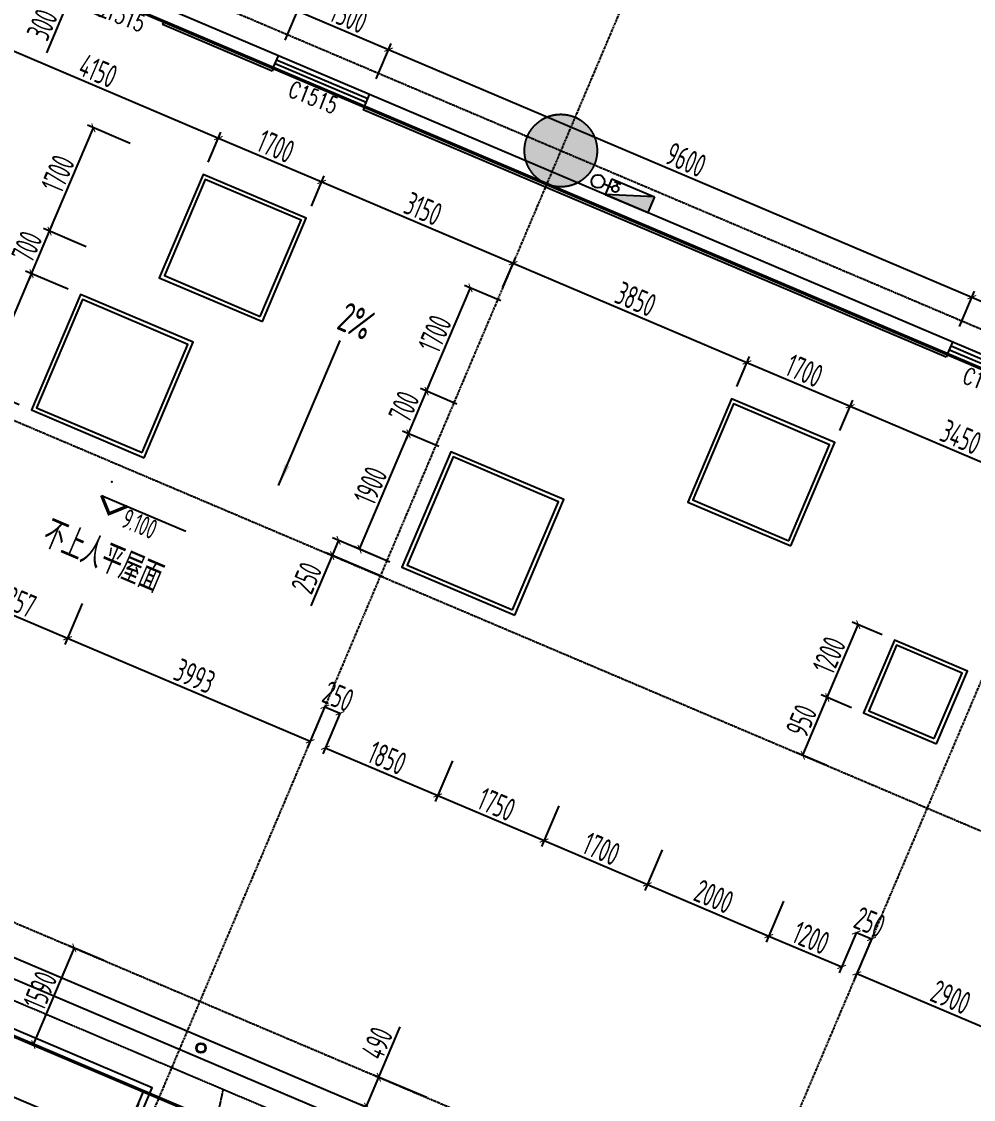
# Model space of a CAD drawing. Extents: x 11778731 to 12007717, y -6694179 to -6363962.
# Drawn here: x 11943344 to 11957767, y -6451864 to -6435534 of the extents above; entities that cross this region are included whole.
import ezdxf
from ezdxf.enums import TextEntityAlignment as Align
from ezdxf.xclip import XClip

# ---------------------------------------------------------------- set-up
doc = ezdxf.new("R2010")
doc.units = 0
doc.header["$LTSCALE"] = 10
doc.header["$MEASUREMENT"] = 0
doc.header["$XCLIPFRAME"] = 0
doc.linetypes.add('A3-RG-axis-100$0$CENTER', pattern=[2, 1.25, -0.25, 0.25, -0.25])
doc.linetypes.add('A3-RI-3F$0$DASH', pattern=[0.35, 0.25, -0.1])
for name, color, linetype in [('A3-RB-3F-100$0$A-DIMS-100', 1, 'Continuous'), ('A3-RG-axis-100$0$A-GRID', 1, 'A3-RG-axis-100$0$CENTER'), ('A3-RI-3F$0$A-FLOR', 2, 'Continuous'), ('A3-RI-3F$0$A-GLAZ', 140, 'Continuous'), ('A3-RI-3F$0$A-HATH', 9, 'Continuous'), ('A3-RI-3F$0$A-ROOF-EDGE', 2, 'Continuous'), ('A3-RI-3F$0$A-WALL', 7, 'Continuous'), ('A3-RI-3F$0$A-WALL-FINI', 95, 'Continuous'), ('A3-RM-3F$0$0P-1', 191, 'Continuous'), ('A3-RM-3F$0$0P-FE-FH-P', 41, 'A3-RM-3F$0$YJdef_FE-FH_LINE_F'), ('A3-RM-3F$0$0P-FE-FH-V', 141, 'Continuous'), ('A3-RM-3F$0$0P-FE-HY', 141, 'Continuous'), ('A3-RS-1F$0$A-HATH-GRAY', 8, 'Continuous'), ('A3-RS-1F$0$A-WALL', 7, 'Continuous'), ('A3-SYMB-3F-100$0$A-SYMB', 4, 'Continuous'), ('A3-SYMB-3F-100$0$A-SYMB-AREA', 4, 'Continuous'), ('A3-SYMB-3F-100$0$A-SYMB-DOOR', 3, 'Continuous'), ('A3-SYMB-3F-100$0$A-SYMB-DOOR1', 3, 'Continuous'), ('A3-SYMB-3F-100$0$A-SYMB-DOOR2', 3, 'Continuous'), ('A3-SYMB-3F-100$0$A-SYMB-DOOR3', 3, 'Continuous'), ('A3-SYMB-3F-100$0$A-SYMB-NAME', 4, 'Continuous'), ('A3-SYMB-3F-100$0$A-SYMB-NAME-E', 4, 'Continuous'), ('A3-SYMB-3F-100$0$A-SYMB-STRS', 1, 'Continuous')]:
    doc.layers.add(name, color=color, linetype=linetype)
doc.styles.add('A3-RB-3F-100$0$XD2008', font='xd-hzs.shx', dxfattribs={"width": 0.7, "bigfont": 'xd-hztxt.shx'})
doc.styles.add('A3-RM-3F$0$hz1', font='hzs.shx', dxfattribs={"width": 0.75, "bigfont": 'hztxt.shx'})
doc.styles.add('A3-SYMB-3F-100$0$ECADI', font='hzs.shx', dxfattribs={"width": 0.7, "bigfont": 'hztxt.shx'})
doc.styles.add('A3-SYMB-3F-100$0$ECADI-TXT', font='simplex.shx', dxfattribs={"bigfont": 'hztxt.shx'})
doc.styles.add('A3-SYMB-3F-100$0$XD2008', font='hzs.shx', dxfattribs={"width": 0.7, "bigfont": 'hztxt.shx'})
doc.linetypes.add('A3-RM-3F$0$YJdef_FE-FH_LINE_F', pattern='A,4,-0.2,["F",A3-RM-3F$0$hz1,S=0.2,R=0,X=-0.1,Y=-0.1],-0.1', length=4.3)
doc.dimstyles.new('A3-RB-3F-100$0$XD100$0', dxfattribs={"dimscale": 100, "dimtxt": 3.5, "dimasz": 1, "dimexe": 1, "dimexo": 2, "dimgap": 0.5, "dimtad": 1, "dimdec": 0, "dimdsep": 46, "dimtxsty": 'A3-RB-3F-100$0$XD2008', "dimblk1": 'A3-RB-3F-100$0$_ARCHTICK', "dimblk2": 'A3-RB-3F-100$0$_ARCHTICK', "dimsah": 1, "dimcen": 2.5, "dimclrt": 4, "dimaunit": 1, "dimadec": 0, "dimazin": 0, "dimtfac": 1, "dimtdec": 0, "dimtix": 1, "dimtmove": 0, "dimatfit": 3, "dimfxl": 0, "dimtolj": 1, "dimtzin": 0, "dimarcsym": 0})

# ---------------------------------------------------------------- blocks, each defined once
blk = doc.blocks.new('A3-RI-3F')
at = {"layer": 'A3-RI-3F$0$A-FLOR', "linetype": 'A3-RI-3F$0$DASH', "const_width": 50}
blk.add_lwpolyline([(11922838, -6425914), (11977075, -6448936), (11985124, -6429973), (11974262, -6425363), (11988322, -6392239), (11978237, -6391711), (11978174, -6391908), (11943983, -6380798), (11944558, -6379029), (11938186, -6376959), (11937611, -6378728), (11907835, -6369053)], dxfattribs=at)
blk.add_lwpolyline([(11977075, -6448936), (11977075, -6448936), (11971198, -6462780), (11953156, -6455122), (11952019, -6457800), (11961869, -6461981), (11950655, -6488400), (11923776, -6476990), (11934990, -6450572), (11944839, -6454753), (11945976, -6452074), (11937359, -6448416, 0.002105), (11935284, -6447090), (11932817, -6450984, 0.033355), (11899110, -6432654), (11899711, -6421202)], format="xyb", dxfattribs=at)
at = {"layer": 'A3-RI-3F$0$A-GLAZ'}
for p, q in [((11948617, -6436639), (11947236, -6436053)), ((11948539, -6436823), (11947158, -6436237)), ((11948566, -6436759), (11947186, -6436173)), ((11948590, -6436703), (11947209, -6436117)), ((11958807, -6441041), (11957427, -6440454)), ((11958835, -6440976), (11957454, -6440390)), ((11958757, -6441160), (11957376, -6440574)), ((11958784, -6441096), (11957403, -6440510))]:
    blk.add_line(p, q, dxfattribs=at)
for points in [[(11946994, -6440078), (11947658, -6438513), (11946094, -6437849), (11945429, -6439414)], [(11946962, -6440000), (11947580, -6438545), (11946125, -6437928), (11945508, -6439382)], [(11945202, -6442142), (11945944, -6440393), (11944235, -6439668), (11943493, -6441417)], [(11945170, -6442063), (11945866, -6440425), (11944267, -6439746), (11943572, -6441385)], [(11955002, -6443478), (11955667, -6441913), (11954102, -6441248), (11953438, -6442813)], [(11954971, -6443399), (11955588, -6441944), (11954134, -6441327), (11953516, -6442781)], [(11950817, -6444525), (11951559, -6442777), (11949850, -6442051), (11949108, -6443800)], [(11950785, -6444447), (11951481, -6442808), (11949882, -6442130), (11949187, -6443768)], [(11957206, -6446477), (11957675, -6445373), (11956570, -6444904), (11956101, -6446008)], [(11957174, -6446398), (11957596, -6445404), (11956602, -6444982), (11956180, -6445976)]]:
    blk.add_lwpolyline(points, close=True, dxfattribs=at)
at = {"layer": 'A3-RI-3F$0$A-HATH', "linetype": 'A3-RI-3F$0$DASH'}
blk.add_lwpolyline([(11904898, -6423676), (11904600, -6429360, -0.033317), (11938660, -6448425), (11946402, -6451711), (11970556, -6461964), (11976217, -6448626)], format="xyb", dxfattribs=at)
blk.add_lwpolyline([(11945457, -6456112), (11946402, -6451711)], dxfattribs=at)
at = {"layer": 'A3-RI-3F$0$A-ROOF-EDGE'}
for points in [[(11977075, -6448936), (11977075, -6448936), (11971198, -6462780), (11953939, -6455454), (11952802, -6458132), (11961869, -6461981), (11950655, -6488400), (11923776, -6476990), (11934990, -6450572), (11944057, -6454420), (11945194, -6451742), (11937359, -6448416, 0.002105), (11935284, -6447090), (11932817, -6450984, 0.033355), (11899110, -6432654), (11899697, -6421468)], [(11971145, -6462649), (11953886, -6455323), (11952670, -6458185), (11961737, -6462034), (11950602, -6488268), (11923907, -6476937), (11935043, -6450703), (11944110, -6454552), (11945325, -6451689), (11937406, -6448327, 0.002183), (11935253, -6446952), (11932786, -6450846, 0.033209), (11899214, -6432592), (11899796, -6421473)]]:
    blk.add_lwpolyline(points, format="xyb", dxfattribs=at)
at = {"layer": 'A3-RI-3F$0$A-WALL'}
for p, q in [((11947236, -6436053), (11945579, -6435350)), ((11947158, -6436237), (11945501, -6435534)), ((11947158, -6436237), (11947236, -6436053)), ((11948539, -6436823), (11948617, -6436639)), ((11957454, -6440390), (11948617, -6436639)), ((11957376, -6440574), (11948539, -6436823)), ((11957376, -6440574), (11957454, -6440390))]:
    blk.add_line(p, q, dxfattribs=at)
at = {"layer": 'A3-RI-3F$0$A-WALL-FINI'}
for p, q in [((11945501, -6435534), (11945482, -6435580)), ((11947139, -6436283), (11945482, -6435580)), ((11947158, -6436237), (11947139, -6436283)), ((11948539, -6436823), (11948519, -6436869)), ((11957356, -6440620), (11948519, -6436869)), ((11957376, -6440574), (11957356, -6440620))]:
    blk.add_line(p, q, dxfattribs=at)
blk = doc.blocks.new('A3-RG-axis-100')
at = {"layer": 'A3-RG-axis-100$0$A-GRID'}
for p, q in [((11906272, -6418284.3), (11985933, -6452098.3)), ((11957767.1, -6422760.8), (11931258.7, -6485210.6)), ((11905882.4, -6425723.4), (11983197.9, -6458541.9)), ((11966051.6, -6426277.4), (11939543.3, -6488727.1)), ((11937760.6, -6446859.4), (11980462.8, -6464985.4))]:
    blk.add_line(p, q, dxfattribs=at)
blk = doc.blocks.new('A3-SYMB-3F-100$0$ECADI-TAG-HGHT（国标）')
at = {"color": 1}
blk.add_line((-2.12, 2.12), (11.77, 2.12), dxfattribs=at)
at = {"color": 1, "const_width": 0.5}
blk.add_lwpolyline([(-2.12, 2.12), (0, 0), (2.12, 2.12)], dxfattribs=at)
at = {"color": 1}
blk.add_point((-1.48, 4.6), dxfattribs=at)
at = {"style": 'A3-SYMB-3F-100$0$XD2008', "width": 0.7}
blk.add_attdef('FL', text='', height=3, dxfattribs=at).set_placement((-2.69, 2.97), align=Align.RIGHT)
for tag, p in [('F.F.L.', (2.28, 2.97)), ('T.O.S.', (2.28, -1.1))]:
    blk.add_attdef(tag, p, '', height=3, dxfattribs=at)
blk = doc.blocks.new('A3-SYMB-3F-100$0$ECADI-TAG-DOOR')
at = {"layer": 'A3-SYMB-3F-100$0$A-SYMB-DOOR', "style": 'A3-SYMB-3F-100$0$ECADI-TXT', "width": 0.7}
for tag, p in [('门窗主编号1', (-6.41, 7.26)), ('门窗主编号2', (2.08, 7.26))]:
    blk.add_attdef(tag, p, '', height=2.5, dxfattribs=at)
at = {"layer": 'A3-SYMB-3F-100$0$A-SYMB-DOOR', "style": 'A3-SYMB-3F-100$0$ECADI-TXT', "width": 0.7, "flags": 1}
for tag, p in [('洞口尺寸(宽X高)', (-6.42, 1.62)), ('备注', (-6.39, -1.21))]:
    blk.add_attdef(tag, p, '', height=2.5, dxfattribs=at)
at = {"layer": 'A3-SYMB-3F-100$0$A-SYMB-DOOR1', "style": 'A3-SYMB-3F-100$0$ECADI-TXT', "width": 0.7}
blk.add_attdef('门窗辅编号1', (-6.41, 4.41), '', height=2.5, dxfattribs=at)
at = {"layer": 'A3-SYMB-3F-100$0$A-SYMB-DOOR2', "style": 'A3-SYMB-3F-100$0$ECADI-TXT', "width": 0.7}
blk.add_attdef('门窗辅编号2', (-2.86, 4.41), '', height=2.5, dxfattribs=at)
at = {"layer": 'A3-SYMB-3F-100$0$A-SYMB-DOOR3', "style": 'A3-SYMB-3F-100$0$ECADI-TXT', "width": 0.7}
blk.add_attdef('门窗辅编号3', (2.32, 4.41), '', height=2.5, dxfattribs=at)
blk = doc.blocks.new('A3-SYMB-3F-100$0$ECADI-TAG-ROOM')
at = {"layer": 'A3-SYMB-3F-100$0$A-SYMB-AREA', "style": 'A3-SYMB-3F-100$0$ECADI', "width": 0.7}
blk.add_attdef('340M2', text='', height=2.5, dxfattribs=at).set_placement((7.17, -1.75), align=Align.MIDDLE_LEFT)
at = {"layer": 'A3-SYMB-3F-100$0$A-SYMB-NAME', "style": 'A3-SYMB-3F-100$0$ECADI', "width": 0.7}
blk.add_attdef('CHINESENAME', (-5.13, 0.09), '', height=4.5, dxfattribs=at)
at = {"layer": 'A3-SYMB-3F-100$0$A-SYMB-NAME-E', "style": 'A3-SYMB-3F-100$0$ECADI', "width": 0.7}
for tag, p in [('ENGLISHHIGH', (-5.13, 8.04)), ('ENGLISHLOW', (-5.13, 4.84))]:
    blk.add_attdef(tag, p, '', height=2.5, dxfattribs=at)
blk = doc.blocks.new('A3-SYMB-3F-100')
at = {"layer": 'A3-SYMB-3F-100$0$A-SYMB'}
blk.add_lwpolyline([(11942398, -6449519, 0, 0, 0), (11944022, -6450209, 80, 0, 0), (11944299, -6450326, 0, 0, 0)], format="xyseb", dxfattribs=at)
at = {"layer": 'A3-SYMB-3F-100$0$A-SYMB-STRS'}
blk.add_line((11947237, -6442564), (11948171, -6440364), dxfattribs=at)
at = {"layer": 'A3-SYMB-3F-100$0$A-SYMB-STRS', "extrusion": (1.26502e-09, -6.64634e-09, -1)}
blk.add_solid([(-11947408, -6442271, 0), (-11947331, -6442238, 0), (-11947237, -6442564, 0)], dxfattribs=at)
at = {"layer": 'A3-SYMB-3F-100$0$A-SYMB'}
ref = blk.add_blockref('A3-SYMB-3F-100$0$ECADI-TAG-ROOM', (11949065, -6440601), dxfattribs=dict(at, xscale=-99.99999999989045, yscale=100.0000000001164, rotation=337.0000000000113))
ref.add_attrib('CHINESENAME', '2%', (11948101, -6440183), dxfattribs={"height": 450, "rotation": 337, "style": 'A3-SYMB-3F-100$0$ECADI', "width": 0.7})
ref = blk.add_blockref('A3-SYMB-3F-100$0$ECADI-TAG-HGHT（国标）', (11944669, -6442990), dxfattribs=dict(at, xscale=100, yscale=99.99999999999999, rotation=337))
ref.add_attrib('T.O.S.', '9.100', (11944836, -6443181), dxfattribs={"layer": '0', "height": 300, "rotation": 337, "style": 'A3-SYMB-3F-100$0$XD2008', "width": 0.7})
ref = blk.add_blockref('A3-SYMB-3F-100$0$ECADI-TAG-ROOM', (11944426, -6443820), dxfattribs=dict(at, xscale=-99.99999999989045, yscale=100.0000000001164, rotation=337.0000000000113))
ref.add_attrib('CHINESENAME', ' 不上人平屋面', (11943463, -6443401), dxfattribs={"height": 450, "rotation": 337, "style": 'A3-SYMB-3F-100$0$ECADI', "width": 0.7})
at = {"layer": 'A3-SYMB-3F-100$0$A-SYMB-DOOR1'}
ref = blk.add_blockref('A3-SYMB-3F-100$0$ECADI-TAG-DOOR', (11945098, -6436460), dxfattribs=dict(at, xscale=99.99999999997297, yscale=100.0000000000001, zscale=100, rotation=338.4574612642012))
ref.add_attrib('门窗主编号1', 'C1515', dxfattribs={"height": 250, "rotation": 338.4575, "style": 'A3-SYMB-3F-100$0$ECADI-TXT', "width": 0.7}).set_placement((11945152, -6435698), align=Align.RIGHT)
ref = blk.add_blockref('A3-SYMB-3F-100$0$ECADI-TAG-DOOR', (11948018, -6437699), dxfattribs=dict(at, xscale=99.99999999997297, yscale=100.0000000000001, zscale=100, rotation=338.4574612642012))
ref.add_attrib('门窗主编号1', 'C1515', dxfattribs={"height": 250, "rotation": 338.4575, "style": 'A3-SYMB-3F-100$0$ECADI-TXT', "width": 0.7}).set_placement((11948072, -6436937), align=Align.RIGHT)
ref = blk.add_blockref('A3-SYMB-3F-100$0$ECADI-TAG-DOOR', (11958236, -6442037), dxfattribs=dict(at, xscale=99.99999999997297, yscale=100.0000000000001, zscale=100, rotation=338.4574612642012))
ref.add_attrib('门窗主编号1', 'C1515', dxfattribs={"height": 250, "rotation": 338.4575, "style": 'A3-SYMB-3F-100$0$ECADI-TXT', "width": 0.7}).set_placement((11958289, -6441275), align=Align.RIGHT)
blk = doc.blocks.new('A3-RB-3F-100$0$_ARCHTICK')
at = {"color": 0, "linetype": 'ByBlock', "const_width": 0.15}
blk.add_lwpolyline([(-0.5, -0.5), (0.5, 0.5)], dxfattribs=at)
blk = doc.blocks.new('*D1344')
at = {"layer": 'A3-RB-3F-100$0$A-DIMS-100', "color": 0, "lineweight": -2}
for p, q in [((11957554, -6440154), (11957782, -6439618)), ((11957743, -6439710), (11959123, -6440296)), ((11958935, -6440741), (11959162, -6440204))]:
    blk.add_line(p, q, dxfattribs=at)
at = {"layer": 'A3-RB-3F-100$0$A-DIMS-100', "color": 0, "lineweight": -2, "xscale": 100, "yscale": 100, "zscale": 100}
for p, rotation in [((11957743, -6439710), 156.999999999913), ((11959123, -6440296), 336.999999999913)]:
    blk.add_blockref('A3-RB-3F-100$0$_ARCHTICK', p, dxfattribs=dict(at, rotation=rotation))
at = {"layer": 'A3-RB-3F-100$0$A-DIMS-100', "color": 4, "insert": (11958521, -6439796), "char_height": 350, "attachment_point": 5, "rotation": 337, "style": 'A3-RB-3F-100$0$XD2008'}
blk.add_mtext('\\A1;1500', dxfattribs=at)
blk = doc.blocks.new('*D1345')
at = {"layer": 'A3-RB-3F-100$0$A-DIMS-100', "color": 0, "lineweight": -2}
for p, q in [((11948717, -6436403), (11948945, -6435867)), ((11948906, -6435959), (11957743, -6439710)), ((11957554, -6440154), (11957782, -6439618))]:
    blk.add_line(p, q, dxfattribs=at)
at = {"layer": 'A3-RB-3F-100$0$A-DIMS-100', "color": 0, "lineweight": -2, "xscale": 100, "yscale": 100, "zscale": 100}
for p, rotation in [((11948906, -6435959), 156.9999999999424), ((11957743, -6439710), 336.9999999999424)]:
    blk.add_blockref('A3-RB-3F-100$0$_ARCHTICK', p, dxfattribs=dict(at, rotation=rotation))
at = {"layer": 'A3-RB-3F-100$0$A-DIMS-100', "color": 4, "insert": (11953412, -6437627), "char_height": 350, "attachment_point": 5, "rotation": 337, "style": 'A3-RB-3F-100$0$XD2008'}
blk.add_mtext('\\A1;9600', dxfattribs=at)
blk = doc.blocks.new('*D1346')
at = {"layer": 'A3-RB-3F-100$0$A-DIMS-100', "color": 0, "lineweight": -2}
for p, q in [((11947336, -6435817), (11947564, -6435281)), ((11947525, -6435373), (11948906, -6435959)), ((11948717, -6436403), (11948945, -6435867))]:
    blk.add_line(p, q, dxfattribs=at)
at = {"layer": 'A3-RB-3F-100$0$A-DIMS-100', "color": 0, "lineweight": -2, "xscale": 100, "yscale": 100, "zscale": 100}
for p, rotation in [((11947525, -6435373), 156.999999999918), ((11948906, -6435959), 336.999999999918)]:
    blk.add_blockref('A3-RB-3F-100$0$_ARCHTICK', p, dxfattribs=dict(at, rotation=rotation))
at = {"layer": 'A3-RB-3F-100$0$A-DIMS-100', "color": 4, "insert": (11948303, -6435459), "char_height": 350, "attachment_point": 5, "rotation": 337, "style": 'A3-RB-3F-100$0$XD2008'}
blk.add_mtext('\\A1;1500', dxfattribs=at)
blk = doc.blocks.new('*D1347')
at = {"layer": 'A3-RB-3F-100$0$A-DIMS-100', "color": 0, "lineweight": -2}
for p, q in [((11945679, -6435114), (11945907, -6434578)), ((11945868, -6434670), (11947525, -6435373)), ((11947336, -6435817), (11947564, -6435281))]:
    blk.add_line(p, q, dxfattribs=at)
at = {"layer": 'A3-RB-3F-100$0$A-DIMS-100', "color": 0, "lineweight": -2, "xscale": 100, "yscale": 100, "zscale": 100}
for p, rotation in [((11945868, -6434670), 156.9999999999557), ((11947525, -6435373), 336.9999999999557)]:
    blk.add_blockref('A3-RB-3F-100$0$_ARCHTICK', p, dxfattribs=dict(at, rotation=rotation))
at = {"layer": 'A3-RB-3F-100$0$A-DIMS-100', "color": 4, "insert": (11946784, -6434814), "char_height": 350, "attachment_point": 5, "rotation": 337, "style": 'A3-RB-3F-100$0$XD2008'}
blk.add_mtext('\\A1;1800', dxfattribs=at)
blk = doc.blocks.new('*D535')
at = {"layer": 'A3-RB-3F-100$0$A-DIMS-100', "color": 0, "lineweight": -2}
for p, q in [((11942555, -6443626), (11942293, -6444244)), ((11942332, -6444152), (11944041, -6444877)), ((11944264, -6444351), (11944002, -6444969))]:
    blk.add_line(p, q, dxfattribs=at)
at = {"layer": 'A3-RB-3F-100$0$A-DIMS-100', "color": 0, "lineweight": -2, "xscale": 100, "yscale": 100, "zscale": 100}
for p, rotation in [((11942332, -6444152), 156.9999999998811), ((11944041, -6444877), 336.9999999998811)]:
    blk.add_blockref('A3-RB-3F-100$0$_ARCHTICK', p, dxfattribs=dict(at, rotation=rotation))
at = {"layer": 'A3-RB-3F-100$0$A-DIMS-100', "color": 4, "insert": (11943274, -6444307), "char_height": 350, "attachment_point": 5, "rotation": 337, "style": 'A3-RB-3F-100$0$XD2008'}
blk.add_mtext('\\A1;1857', dxfattribs=at)
blk = doc.blocks.new('*D536')
at = {"layer": 'A3-RB-3F-100$0$A-DIMS-100', "color": 0, "lineweight": -2}
for p, q in [((11944264, -6444351), (11944002, -6444969)), ((11944041, -6444877), (11947717, -6446438)), ((11947940, -6445912), (11947678, -6446530))]:
    blk.add_line(p, q, dxfattribs=at)
at = {"layer": 'A3-RB-3F-100$0$A-DIMS-100', "color": 0, "lineweight": -2, "xscale": 100, "yscale": 100, "zscale": 100}
for p, rotation in [((11944041, -6444877), 156.9999999999024), ((11947717, -6446438), 336.9999999999023)]:
    blk.add_blockref('A3-RB-3F-100$0$_ARCHTICK', p, dxfattribs=dict(at, rotation=rotation))
at = {"layer": 'A3-RB-3F-100$0$A-DIMS-100', "color": 4, "insert": (11945967, -6445450), "char_height": 350, "attachment_point": 5, "rotation": 337, "style": 'A3-RB-3F-100$0$XD2008'}
blk.add_mtext('\\A1;3993', dxfattribs=at)
blk = doc.blocks.new('*D537')
at = {"layer": 'A3-RB-3F-100$0$A-DIMS-100', "color": 0, "lineweight": -2}
for p, q in [((11947940, -6445912), (11947900, -6446007)), ((11947939, -6445915), (11948169, -6446013)), ((11948170, -6446009), (11948130, -6446105))]:
    blk.add_line(p, q, dxfattribs=at)
at = {"layer": 'A3-RB-3F-100$0$A-DIMS-100', "color": 0, "lineweight": -2, "xscale": 100, "yscale": 100, "zscale": 100}
for p, rotation in [((11947939, -6445915), 156.9999999998544), ((11948169, -6446013), 336.9999999998544)]:
    blk.add_blockref('A3-RB-3F-100$0$_ARCHTICK', p, dxfattribs=dict(at, rotation=rotation))
at = {"layer": 'A3-RB-3F-100$0$A-DIMS-100', "color": 4, "insert": (11948142, -6445757), "char_height": 350, "attachment_point": 5, "rotation": 337, "style": 'A3-RB-3F-100$0$XD2008'}
blk.add_mtext('\\A1;250', dxfattribs=at)
blk = doc.blocks.new('*D538')
at = {"layer": 'A3-RB-3F-100$0$A-DIMS-100', "color": 0, "lineweight": -2}
for p, q in [((11948170, -6446009), (11947908, -6446627)), ((11947947, -6446535), (11949650, -6447258)), ((11949873, -6446732), (11949611, -6447350))]:
    blk.add_line(p, q, dxfattribs=at)
at = {"layer": 'A3-RB-3F-100$0$A-DIMS-100', "color": 0, "lineweight": -2, "xscale": 100, "yscale": 100, "zscale": 100}
for p, rotation in [((11947947, -6446535), 156.9999999999063), ((11949650, -6447258), 336.9999999999063)]:
    blk.add_blockref('A3-RB-3F-100$0$_ARCHTICK', p, dxfattribs=dict(at, rotation=rotation))
at = {"layer": 'A3-RB-3F-100$0$A-DIMS-100', "color": 4, "insert": (11948886, -6446690), "char_height": 350, "attachment_point": 5, "rotation": 337, "style": 'A3-RB-3F-100$0$XD2008'}
blk.add_mtext('\\A1;1850', dxfattribs=at)
blk = doc.blocks.new('*D539')
at = {"layer": 'A3-RB-3F-100$0$A-DIMS-100', "color": 0, "lineweight": -2}
for p, q in [((11949873, -6446732), (11949611, -6447350)), ((11949650, -6447258), (11951261, -6447942)), ((11951484, -6447416), (11951222, -6448034))]:
    blk.add_line(p, q, dxfattribs=at)
at = {"layer": 'A3-RB-3F-100$0$A-DIMS-100', "color": 0, "lineweight": -2, "xscale": 100, "yscale": 100, "zscale": 100}
for p, rotation in [((11949650, -6447258), 156.9999999998862), ((11951261, -6447942), 336.9999999998862)]:
    blk.add_blockref('A3-RB-3F-100$0$_ARCHTICK', p, dxfattribs=dict(at, rotation=rotation))
at = {"layer": 'A3-RB-3F-100$0$A-DIMS-100', "color": 4, "insert": (11950543, -6447393), "char_height": 350, "attachment_point": 5, "rotation": 337, "style": 'A3-RB-3F-100$0$XD2008'}
blk.add_mtext('\\A1;1750', dxfattribs=at)
blk = doc.blocks.new('*D540')
at = {"layer": 'A3-RB-3F-100$0$A-DIMS-100', "color": 0, "lineweight": -2}
for p, q in [((11951484, -6447416), (11951222, -6448034)), ((11951261, -6447942), (11952826, -6448606)), ((11953049, -6448080), (11952786, -6448698))]:
    blk.add_line(p, q, dxfattribs=at)
at = {"layer": 'A3-RB-3F-100$0$A-DIMS-100', "color": 0, "lineweight": -2, "xscale": 100, "yscale": 100, "zscale": 100}
for p, rotation in [((11951261, -6447942), 156.9999999998857), ((11952826, -6448606), 336.9999999998857)]:
    blk.add_blockref('A3-RB-3F-100$0$_ARCHTICK', p, dxfattribs=dict(at, rotation=rotation))
at = {"layer": 'A3-RB-3F-100$0$A-DIMS-100', "color": 4, "insert": (11952131, -6448067), "char_height": 350, "attachment_point": 5, "rotation": 337, "style": 'A3-RB-3F-100$0$XD2008'}
blk.add_mtext('\\A1;1700', dxfattribs=at)
blk = doc.blocks.new('*D541')
at = {"layer": 'A3-RB-3F-100$0$A-DIMS-100', "color": 0, "lineweight": -2}
for p, q in [((11953049, -6448080), (11952786, -6448698)), ((11952826, -6448606), (11954667, -6449388)), ((11954890, -6448862), (11954628, -6449480))]:
    blk.add_line(p, q, dxfattribs=at)
at = {"layer": 'A3-RB-3F-100$0$A-DIMS-100', "color": 0, "lineweight": -2, "xscale": 100, "yscale": 100, "zscale": 100}
for p, rotation in [((11952826, -6448606), 156.9999999999054), ((11954667, -6449388), 336.9999999999055)]:
    blk.add_blockref('A3-RB-3F-100$0$_ARCHTICK', p, dxfattribs=dict(at, rotation=rotation))
at = {"layer": 'A3-RB-3F-100$0$A-DIMS-100', "color": 4, "insert": (11953834, -6448790), "char_height": 350, "attachment_point": 5, "rotation": 337, "style": 'A3-RB-3F-100$0$XD2008'}
blk.add_mtext('\\A1;2000', dxfattribs=at)
blk = doc.blocks.new('*D542')
at = {"layer": 'A3-RB-3F-100$0$A-DIMS-100', "color": 0, "lineweight": -2}
for p, q in [((11954890, -6448862), (11954628, -6449480)), ((11954667, -6449388), (11955771, -6449856)), ((11955995, -6449330), (11955732, -6449948))]:
    blk.add_line(p, q, dxfattribs=at)
at = {"layer": 'A3-RB-3F-100$0$A-DIMS-100', "color": 0, "lineweight": -2, "xscale": 100, "yscale": 100, "zscale": 100}
for p, rotation in [((11954667, -6449388), 156.9999999998864), ((11955771, -6449856), 336.9999999998864)]:
    blk.add_blockref('A3-RB-3F-100$0$_ARCHTICK', p, dxfattribs=dict(at, rotation=rotation))
at = {"layer": 'A3-RB-3F-100$0$A-DIMS-100', "color": 4, "insert": (11955307, -6449415), "char_height": 350, "attachment_point": 5, "rotation": 337, "style": 'A3-RB-3F-100$0$XD2008'}
blk.add_mtext('\\A1;1200', dxfattribs=at)
blk = doc.blocks.new('*D543')
at = {"layer": 'A3-RB-3F-100$0$A-DIMS-100', "color": 0, "lineweight": -2}
for p, q in [((11955995, -6449330), (11955954, -6449426)), ((11955993, -6449334), (11956223, -6449432)), ((11956225, -6449428), (11956184, -6449524))]:
    blk.add_line(p, q, dxfattribs=at)
at = {"layer": 'A3-RB-3F-100$0$A-DIMS-100', "color": 0, "lineweight": -2, "xscale": 100, "yscale": 100, "zscale": 100}
for p, rotation in [((11955993, -6449334), 156.9999999998558), ((11956223, -6449432), 336.9999999998558)]:
    blk.add_blockref('A3-RB-3F-100$0$_ARCHTICK', p, dxfattribs=dict(at, rotation=rotation))
at = {"layer": 'A3-RB-3F-100$0$A-DIMS-100', "color": 4, "insert": (11956196, -6449176), "char_height": 350, "attachment_point": 5, "rotation": 337, "style": 'A3-RB-3F-100$0$XD2008'}
blk.add_mtext('\\A1;250', dxfattribs=at)
blk = doc.blocks.new('*D544')
at = {"layer": 'A3-RB-3F-100$0$A-DIMS-100', "color": 0, "lineweight": -2}
for p, q in [((11956225, -6449428), (11955962, -6450046)), ((11956001, -6449954), (11958671, -6451087)), ((11958894, -6450561), (11958632, -6451179))]:
    blk.add_line(p, q, dxfattribs=at)
at = {"layer": 'A3-RB-3F-100$0$A-DIMS-100', "color": 0, "lineweight": -2, "xscale": 100, "yscale": 100, "zscale": 100}
for p, rotation in [((11956001, -6449954), 156.9999999999052), ((11958671, -6451087), 336.9999999999052)]:
    blk.add_blockref('A3-RB-3F-100$0$_ARCHTICK', p, dxfattribs=dict(at, rotation=rotation))
at = {"layer": 'A3-RB-3F-100$0$A-DIMS-100', "color": 4, "insert": (11957424, -6450314), "char_height": 350, "attachment_point": 5, "rotation": 337, "style": 'A3-RB-3F-100$0$XD2008'}
blk.add_mtext('\\A1;2900', dxfattribs=at)
blk = doc.blocks.new('*D562')
at = {"layer": 'A3-RB-3F-100$0$A-DIMS-100', "color": 0, "lineweight": -2}
for p, q in [((11942352, -6436043), (11942546, -6435585)), ((11942507, -6435677), (11946327, -6437299)), ((11946172, -6437665), (11946366, -6437207))]:
    blk.add_line(p, q, dxfattribs=at)
at = {"layer": 'A3-RB-3F-100$0$A-DIMS-100', "color": 0, "lineweight": -2, "xscale": 100, "yscale": 100, "zscale": 100}
for p, rotation in [((11942507, -6435677), 156.9999999999696), ((11946327, -6437299), 336.9999999999696)]:
    blk.add_blockref('A3-RB-3F-100$0$_ARCHTICK', p, dxfattribs=dict(at, rotation=rotation))
at = {"layer": 'A3-RB-3F-100$0$A-DIMS-100', "color": 4, "insert": (11944505, -6436281), "char_height": 350, "attachment_point": 5, "rotation": 337, "style": 'A3-RB-3F-100$0$XD2008'}
blk.add_mtext('\\A1;4150', dxfattribs=at)
blk = doc.blocks.new('*D563')
at = {"layer": 'A3-RB-3F-100$0$A-DIMS-100', "color": 0, "lineweight": -2}
for p, q in [((11946172, -6437665), (11946366, -6437207)), ((11946327, -6437299), (11947892, -6437963)), ((11947737, -6438329), (11947931, -6437871))]:
    blk.add_line(p, q, dxfattribs=at)
at = {"layer": 'A3-RB-3F-100$0$A-DIMS-100', "color": 0, "lineweight": -2, "xscale": 100, "yscale": 100, "zscale": 100}
for p, rotation in [((11946327, -6437299), 156.9999999999418), ((11947892, -6437963), 336.9999999999418)]:
    blk.add_blockref('A3-RB-3F-100$0$_ARCHTICK', p, dxfattribs=dict(at, rotation=rotation))
at = {"layer": 'A3-RB-3F-100$0$A-DIMS-100', "color": 4, "insert": (11947198, -6437424), "char_height": 350, "attachment_point": 5, "rotation": 337, "style": 'A3-RB-3F-100$0$XD2008'}
blk.add_mtext('\\A1;1700', dxfattribs=at)
blk = doc.blocks.new('*D564')
at = {"layer": 'A3-RB-3F-100$0$A-DIMS-100', "color": 0, "lineweight": -2}
for p, q in [((11947737, -6438329), (11947931, -6437871)), ((11947892, -6437963), (11950792, -6439194)), ((11950636, -6439560), (11950831, -6439102))]:
    blk.add_line(p, q, dxfattribs=at)
at = {"layer": 'A3-RB-3F-100$0$A-DIMS-100', "color": 0, "lineweight": -2, "xscale": 100, "yscale": 100, "zscale": 100}
for p, rotation in [((11947892, -6437963), 156.9999999999585), ((11950792, -6439194), 336.9999999999585)]:
    blk.add_blockref('A3-RB-3F-100$0$_ARCHTICK', p, dxfattribs=dict(at, rotation=rotation))
at = {"layer": 'A3-RB-3F-100$0$A-DIMS-100', "color": 4, "insert": (11949430, -6438371), "char_height": 350, "attachment_point": 5, "rotation": 337, "style": 'A3-RB-3F-100$0$XD2008'}
blk.add_mtext('\\A1;3150', dxfattribs=at)
blk = doc.blocks.new('*D565')
at = {"layer": 'A3-RB-3F-100$0$A-DIMS-100', "color": 0, "lineweight": -2}
for p, q in [((11950636, -6439560), (11950831, -6439102)), ((11950792, -6439194), (11954335, -6440698)), ((11954180, -6441064), (11954375, -6440606))]:
    blk.add_line(p, q, dxfattribs=at)
at = {"layer": 'A3-RB-3F-100$0$A-DIMS-100', "color": 0, "lineweight": -2, "xscale": 100, "yscale": 100, "zscale": 100}
for p, rotation in [((11950792, -6439194), 156.9999999999672), ((11954335, -6440698), 336.9999999999673)]:
    blk.add_blockref('A3-RB-3F-100$0$_ARCHTICK', p, dxfattribs=dict(at, rotation=rotation))
at = {"layer": 'A3-RB-3F-100$0$A-DIMS-100', "color": 4, "insert": (11952651, -6439739), "char_height": 350, "attachment_point": 5, "rotation": 337, "style": 'A3-RB-3F-100$0$XD2008'}
blk.add_mtext('\\A1;3850', dxfattribs=at)
blk = doc.blocks.new('*D566')
at = {"layer": 'A3-RB-3F-100$0$A-DIMS-100', "color": 0, "lineweight": -2}
for p, q in [((11954180, -6441064), (11954375, -6440606)), ((11954335, -6440698), (11955900, -6441362)), ((11955745, -6441729), (11955939, -6441270))]:
    blk.add_line(p, q, dxfattribs=at)
at = {"layer": 'A3-RB-3F-100$0$A-DIMS-100', "color": 0, "lineweight": -2, "xscale": 100, "yscale": 100, "zscale": 100}
for p, rotation in [((11954335, -6440698), 156.9999999999664), ((11955900, -6441362), 336.9999999999664)]:
    blk.add_blockref('A3-RB-3F-100$0$_ARCHTICK', p, dxfattribs=dict(at, rotation=rotation))
at = {"layer": 'A3-RB-3F-100$0$A-DIMS-100', "color": 4, "insert": (11955206, -6440823), "char_height": 350, "attachment_point": 5, "rotation": 337, "style": 'A3-RB-3F-100$0$XD2008'}
blk.add_mtext('\\A1;1700', dxfattribs=at)
blk = doc.blocks.new('*D567')
at = {"layer": 'A3-RB-3F-100$0$A-DIMS-100', "color": 0, "lineweight": -2}
for p, q in [((11955745, -6441729), (11955939, -6441270)), ((11955900, -6441362), (11959076, -6442710)), ((11958921, -6443077), (11959115, -6442618))]:
    blk.add_line(p, q, dxfattribs=at)
at = {"layer": 'A3-RB-3F-100$0$A-DIMS-100', "color": 0, "lineweight": -2, "xscale": 100, "yscale": 100, "zscale": 100}
for p, rotation in [((11955900, -6441362), 156.9999999999565), ((11959076, -6442710), 336.9999999999565)]:
    blk.add_blockref('A3-RB-3F-100$0$_ARCHTICK', p, dxfattribs=dict(at, rotation=rotation))
at = {"layer": 'A3-RB-3F-100$0$A-DIMS-100', "color": 4, "insert": (11957576, -6441829), "char_height": 350, "attachment_point": 5, "rotation": 337, "style": 'A3-RB-3F-100$0$XD2008'}
blk.add_mtext('\\A1;3450', dxfattribs=at)
blk = doc.blocks.new('*D577')
at = {"layer": 'A3-RB-3F-100$0$A-DIMS-100', "color": 0, "lineweight": -2}
for p, q in [((11944051, -6439590), (11943403, -6439315)), ((11942753, -6441103), (11943496, -6439354)), ((11943309, -6441338), (11942661, -6441063))]:
    blk.add_line(p, q, dxfattribs=at)
at = {"layer": 'A3-RB-3F-100$0$A-DIMS-100', "color": 0, "lineweight": -2, "xscale": 100, "yscale": 100, "zscale": 100}
for p, rotation in [((11943496, -6439354), 66.99999999998744), ((11942753, -6441103), 246.9999999999874)]:
    blk.add_blockref('A3-RB-3F-100$0$_ARCHTICK', p, dxfattribs=dict(at, rotation=rotation))
at = {"layer": 'A3-RB-3F-100$0$A-DIMS-100', "color": 4, "insert": (11942917, -6440140), "char_height": 350, "attachment_point": 5, "rotation": 67, "style": 'A3-RB-3F-100$0$XD2008'}
blk.add_mtext('\\A1;1900', dxfattribs=at)
blk = doc.blocks.new('*D578')
at = {"layer": 'A3-RB-3F-100$0$A-DIMS-100', "color": 0, "lineweight": -2}
for p, q in [((11944325, -6438945), (11943677, -6438670)), ((11943769, -6438709), (11943808, -6438617)), ((11943496, -6439354), (11943769, -6438709)), ((11944051, -6439590), (11943403, -6439315)), ((11943496, -6439354), (11943456, -6439446))]:
    blk.add_line(p, q, dxfattribs=at)
at = {"layer": 'A3-RB-3F-100$0$A-DIMS-100', "color": 0, "lineweight": -2, "xscale": 100, "yscale": 100, "zscale": 100}
for p, rotation in [((11943769, -6438709), 246.999999999951), ((11943496, -6439354), 66.99999999995092)]:
    blk.add_blockref('A3-RB-3F-100$0$_ARCHTICK', p, dxfattribs=dict(at, rotation=rotation))
at = {"layer": 'A3-RB-3F-100$0$A-DIMS-100', "color": 4, "insert": (11943425, -6438944), "char_height": 350, "attachment_point": 5, "rotation": 67, "style": 'A3-RB-3F-100$0$XD2008'}
blk.add_mtext('\\A1;700', dxfattribs=at)
blk = doc.blocks.new('*D579')
at = {"layer": 'A3-RB-3F-100$0$A-DIMS-100', "color": 0, "lineweight": -2}
for p, q in [((11943769, -6438709), (11944433, -6437144)), ((11944989, -6437380), (11944341, -6437105)), ((11944325, -6438945), (11943677, -6438670))]:
    blk.add_line(p, q, dxfattribs=at)
at = {"layer": 'A3-RB-3F-100$0$A-DIMS-100', "color": 0, "lineweight": -2, "xscale": 100, "yscale": 100, "zscale": 100}
for p, rotation in [((11944433, -6437144), 66.99999999999174), ((11943769, -6438709), 246.9999999999918)]:
    blk.add_blockref('A3-RB-3F-100$0$_ARCHTICK', p, dxfattribs=dict(at, rotation=rotation))
at = {"layer": 'A3-RB-3F-100$0$A-DIMS-100', "color": 4, "insert": (11943894, -6437839), "char_height": 350, "attachment_point": 5, "rotation": 67, "style": 'A3-RB-3F-100$0$XD2008'}
blk.add_mtext('\\A1;1700', dxfattribs=at)
blk = doc.blocks.new('*D580')
at = {"layer": 'A3-RB-3F-100$0$A-DIMS-100', "color": 0, "lineweight": -2}
for p, q in [((11948148, -6443393), (11948051, -6443623)), ((11948924, -6443722), (11948056, -6443354)), ((11948826, -6443952), (11947959, -6443584)), ((11948051, -6443623), (11947726, -6444387))]:
    blk.add_line(p, q, dxfattribs=at)
at = {"layer": 'A3-RB-3F-100$0$A-DIMS-100', "color": 0, "lineweight": -2, "xscale": 100, "yscale": 100, "zscale": 100}
for p, rotation in [((11948148, -6443393), 67.0000000001116), ((11948051, -6443623), 247.0000000001116)]:
    blk.add_blockref('A3-RB-3F-100$0$_ARCHTICK', p, dxfattribs=dict(at, rotation=rotation))
at = {"layer": 'A3-RB-3F-100$0$A-DIMS-100', "color": 4, "insert": (11947662, -6443963), "char_height": 350, "attachment_point": 5, "rotation": 67, "style": 'A3-RB-3F-100$0$XD2008'}
blk.add_mtext('\\A1;250', dxfattribs=at)
blk = doc.blocks.new('*D581')
at = {"layer": 'A3-RB-3F-100$0$A-DIMS-100', "color": 0, "lineweight": -2}
for p, q in [((11948466, -6443527), (11949208, -6441779)), ((11949666, -6441973), (11949116, -6441740)), ((11948924, -6443722), (11948374, -6443488))]:
    blk.add_line(p, q, dxfattribs=at)
at = {"layer": 'A3-RB-3F-100$0$A-DIMS-100', "color": 0, "lineweight": -2, "xscale": 100, "yscale": 100, "zscale": 100}
for p, rotation in [((11949208, -6441779), 66.99999999992477), ((11948466, -6443527), 246.9999999999248)]:
    blk.add_blockref('A3-RB-3F-100$0$_ARCHTICK', p, dxfattribs=dict(at, rotation=rotation))
at = {"layer": 'A3-RB-3F-100$0$A-DIMS-100', "color": 4, "insert": (11948630, -6442565), "char_height": 350, "attachment_point": 5, "rotation": 67, "style": 'A3-RB-3F-100$0$XD2008'}
blk.add_mtext('\\A1;1900', dxfattribs=at)
blk = doc.blocks.new('*D582')
at = {"layer": 'A3-RB-3F-100$0$A-DIMS-100', "color": 0, "lineweight": -2}
for p, q in [((11949208, -6441779), (11949482, -6441134)), ((11949940, -6441329), (11949390, -6441095)), ((11949482, -6441134), (11949521, -6441042)), ((11949666, -6441973), (11949116, -6441740)), ((11949208, -6441779), (11949169, -6441871))]:
    blk.add_line(p, q, dxfattribs=at)
at = {"layer": 'A3-RB-3F-100$0$A-DIMS-100', "color": 0, "lineweight": -2, "xscale": 100, "yscale": 100, "zscale": 100}
for p, rotation in [((11949482, -6441134), 246.9999999999629), ((11949208, -6441779), 66.99999999996291)]:
    blk.add_blockref('A3-RB-3F-100$0$_ARCHTICK', p, dxfattribs=dict(at, rotation=rotation))
at = {"layer": 'A3-RB-3F-100$0$A-DIMS-100', "color": 4, "insert": (11949138, -6441368), "char_height": 350, "attachment_point": 5, "rotation": 67, "style": 'A3-RB-3F-100$0$XD2008'}
blk.add_mtext('\\A1;700', dxfattribs=at)
blk = doc.blocks.new('*D583')
at = {"layer": 'A3-RB-3F-100$0$A-DIMS-100', "color": 0, "lineweight": -2}
for p, q in [((11949482, -6441134), (11950146, -6439569)), ((11950604, -6439764), (11950054, -6439530)), ((11949940, -6441329), (11949390, -6441095))]:
    blk.add_line(p, q, dxfattribs=at)
at = {"layer": 'A3-RB-3F-100$0$A-DIMS-100', "color": 0, "lineweight": -2, "xscale": 100, "yscale": 100, "zscale": 100}
for p, rotation in [((11950146, -6439569), 66.99999999993396), ((11949482, -6441134), 246.9999999999339)]:
    blk.add_blockref('A3-RB-3F-100$0$_ARCHTICK', p, dxfattribs=dict(at, rotation=rotation))
at = {"layer": 'A3-RB-3F-100$0$A-DIMS-100', "color": 4, "insert": (11949607, -6440264), "char_height": 350, "attachment_point": 5, "rotation": 67, "style": 'A3-RB-3F-100$0$XD2008'}
blk.add_mtext('\\A1;1700', dxfattribs=at)
blk = doc.blocks.new('*D584')
at = {"layer": 'A3-RB-3F-100$0$A-DIMS-100', "color": 0, "lineweight": -2}
for p, q in [((11955182, -6446650), (11955553, -6445775)), ((11955917, -6445930), (11955461, -6445736)), ((11955546, -6446804), (11955090, -6446611))]:
    blk.add_line(p, q, dxfattribs=at)
at = {"layer": 'A3-RB-3F-100$0$A-DIMS-100', "color": 0, "lineweight": -2, "xscale": 100, "yscale": 100, "zscale": 100}
for p, rotation in [((11955553, -6445775), 66.99999999992777), ((11955182, -6446650), 246.9999999999277)]:
    blk.add_blockref('A3-RB-3F-100$0$_ARCHTICK', p, dxfattribs=dict(at, rotation=rotation))
at = {"layer": 'A3-RB-3F-100$0$A-DIMS-100', "color": 4, "insert": (11955160, -6446125), "char_height": 350, "attachment_point": 5, "rotation": 67, "style": 'A3-RB-3F-100$0$XD2008'}
blk.add_mtext('\\A1;950', dxfattribs=at)
blk = doc.blocks.new('*D585')
at = {"layer": 'A3-RB-3F-100$0$A-DIMS-100', "color": 0, "lineweight": -2}
for p, q in [((11955553, -6445775), (11956022, -6444671)), ((11956386, -6444825), (11955930, -6444632)), ((11955917, -6445930), (11955461, -6445736))]:
    blk.add_line(p, q, dxfattribs=at)
at = {"layer": 'A3-RB-3F-100$0$A-DIMS-100', "color": 0, "lineweight": -2, "xscale": 100, "yscale": 100, "zscale": 100}
for p, rotation in [((11956022, -6444671), 66.99999999996213), ((11955553, -6445775), 246.9999999999621)]:
    blk.add_blockref('A3-RB-3F-100$0$_ARCHTICK', p, dxfattribs=dict(at, rotation=rotation))
at = {"layer": 'A3-RB-3F-100$0$A-DIMS-100', "color": 4, "insert": (11955580, -6445135), "char_height": 350, "attachment_point": 5, "rotation": 67, "style": 'A3-RB-3F-100$0$XD2008'}
blk.add_mtext('\\A1;1200', dxfattribs=at)
blk = doc.blocks.new('*D592')
at = {"layer": 'A3-RB-3F-100$0$A-DIMS-100', "color": 0, "lineweight": -2}
for p, q in [((11944745, -6435212), (11944071, -6434927)), ((11944163, -6434966), (11944046, -6435242)), ((11944046, -6435242), (11943722, -6436006)), ((11944627, -6435489), (11943954, -6435203))]:
    blk.add_line(p, q, dxfattribs=at)
at = {"layer": 'A3-RB-3F-100$0$A-DIMS-100', "color": 0, "lineweight": -2, "xscale": 100, "yscale": 100, "zscale": 100}
for p, rotation in [((11944163, -6434966), 67.00000231819946), ((11944046, -6435242), 247.0000023181994)]:
    blk.add_blockref('A3-RB-3F-100$0$_ARCHTICK', p, dxfattribs=dict(at, rotation=rotation))
at = {"layer": 'A3-RB-3F-100$0$A-DIMS-100', "color": 4, "insert": (11943657, -6435582), "char_height": 350, "attachment_point": 5, "rotation": 67, "style": 'A3-RB-3F-100$0$XD2008'}
blk.add_mtext('\\A1;300', dxfattribs=at)
blk = doc.blocks.new('*D620')
at = {"layer": 'A3-RB-3F-100$0$A-DIMS-100', "color": 0, "lineweight": -2}
for p, q in [((11937061, -6448507), (11936769, -6449195)), ((11936808, -6449103), (11944863, -6452522)), ((11945116, -6451926), (11944824, -6452614))]:
    blk.add_line(p, q, dxfattribs=at)
at = {"layer": 'A3-RB-3F-100$0$A-DIMS-100', "color": 0, "lineweight": -2, "xscale": 100, "yscale": 100, "zscale": 100}
for p, rotation in [((11936808, -6449103), 156.9999999998869), ((11944863, -6452522), 336.9999999998869)]:
    blk.add_blockref('A3-RB-3F-100$0$_ARCHTICK', p, dxfattribs=dict(at, rotation=rotation))
at = {"layer": 'A3-RB-3F-100$0$A-DIMS-100', "color": 4, "insert": (11940923, -6450605), "char_height": 350, "attachment_point": 5, "rotation": 337, "style": 'A3-RB-3F-100$0$XD2008'}
blk.add_mtext('\\A1;8750', dxfattribs=at)
blk = doc.blocks.new('*D626')
at = {"layer": 'A3-RB-3F-100$0$A-DIMS-100', "color": 0, "lineweight": -2}
for p, q in [((11943523, -6451033), (11944144, -6449569)), ((11944591, -6449759), (11944052, -6449530)), ((11943970, -6451223), (11943431, -6450993))]:
    blk.add_line(p, q, dxfattribs=at)
at = {"layer": 'A3-RB-3F-100$0$A-DIMS-100', "color": 0, "lineweight": -2, "xscale": 100, "yscale": 100, "zscale": 100}
for p, rotation in [((11944144, -6449569), 66.99999999992632), ((11943523, -6451033), 246.9999999999263)]:
    blk.add_blockref('A3-RB-3F-100$0$_ARCHTICK', p, dxfattribs=dict(at, rotation=rotation))
at = {"layer": 'A3-RB-3F-100$0$A-DIMS-100', "color": 4, "insert": (11943626, -6450213), "char_height": 350, "attachment_point": 5, "rotation": 67, "style": 'A3-RB-3F-100$0$XD2008'}
blk.add_mtext('\\A1;1590', dxfattribs=at)
blk = doc.blocks.new('*D810')
at = {"layer": 'A3-RB-3F-100$0$A-DIMS-100', "color": 0, "lineweight": -2}
for p, q in [((11948758, -6451528), (11949083, -6450764)), ((11948567, -6451979), (11948758, -6451528)), ((11949484, -6451836), (11948666, -6451489)), ((11949293, -6452287), (11948475, -6451940))]:
    blk.add_line(p, q, dxfattribs=at)
at = {"layer": 'A3-RB-3F-100$0$A-DIMS-100', "color": 0, "lineweight": -2, "xscale": 100, "yscale": 100, "zscale": 100}
for p, rotation in [((11948758, -6451528), 66.99999999997104), ((11948567, -6451979), 246.999999999971)]:
    blk.add_blockref('A3-RB-3F-100$0$_ARCHTICK', p, dxfattribs=dict(at, rotation=rotation))
at = {"layer": 'A3-RB-3F-100$0$A-DIMS-100', "color": 4, "insert": (11948733, -6451012), "char_height": 350, "attachment_point": 5, "rotation": 67, "style": 'A3-RB-3F-100$0$XD2008'}
blk.add_mtext('\\A1;490', dxfattribs=at)
blk = doc.blocks.new('A3-RS-1F')
at = {"layer": 'A3-RS-1F$0$A-HATH-GRAY'}
h = blk.add_hatch(color=256, dxfattribs=at)
edge = h.paths.add_edge_path()
edge.add_arc((11951515, -6437489), 550, 0, 360)
at = {"layer": 'A3-RS-1F$0$A-WALL'}
blk.add_circle((11951515, -6437489), 550, dxfattribs=at)
blk = doc.blocks.new('A3-RM-3F$0$A$C6F954C98')
at = {"extrusion": (0, 0, -1)}
blk.add_hatch(color=256, dxfattribs=at).paths.add_polyline_path([(-260, 700), (0, 0), (0, 700)])
for p, q in [((260, 700), (0, 700)), ((0, 0), (0, 700)), ((260, 700), (0, 0)), ((260, 0), (260, 700)), ((260, 0), (0, 0)), ((231, 106, 0), (191, 106, 0)), ((231, 156, 0), (231, 56, 0))]:
    blk.add_line(p, q, dxfattribs=at)
blk.add_circle((-141, 106, 0), 50, dxfattribs=at)
blk = doc.blocks.new('A3-RM-3F$0$DFA')
at = {"layer": 'A3-RM-3F$0$0P-FE-FH-V'}
for radius in [75, 65]:
    blk.add_circle((0, 0), radius, dxfattribs=at)
blk = doc.blocks.new('A3-RM-3F')
at = {"layer": 'A3-RM-3F$0$0P-1'}
for points in [[(11905192, -6423801), (11904910, -6429175, -0.033124), (11938801, -6448159), (11947301, -6451767), (11970397, -6461571), (11975941, -6448509)], [(11905486, -6423926), (11905220, -6428991, -0.03293), (11938943, -6447894), (11947419, -6451491), (11970238, -6461178), (11975665, -6448392)]]:
    blk.add_lwpolyline(points, format="xyb", dxfattribs=at)
at = {"layer": 'A3-RM-3F$0$0P-FE-FH-P'}
blk.add_line((11952170, -6437994, 0), (11952295, -6438047, 0), dxfattribs=at)
at = {"layer": 'A3-RM-3F$0$0P-FE-FH-V'}
blk.add_circle((11952078, -6437955, 0), 100, dxfattribs=at)
at = {"layer": 'A3-RM-3F$0$0P-1'}
blk.add_blockref('A3-RM-3F$0$DFA', (11946063, -6451085), dxfattribs=at)
at = {"layer": 'A3-RM-3F$0$0P-FE-HY', "xscale": -0.9999999999999837, "rotation": 246.9999999998606}
blk.add_blockref('A3-RM-3F$0$A$C6F954C98', (11952188, -6438155), dxfattribs=at)
blk = doc.blocks.new('A3-RB-3F-100')
at = {"layer": 'A3-RB-3F-100$0$A-DIMS-100'}
for p1, p2, distance, picture, middle in [((11945601.2, -6435298.1), (11947258.2, -6436001.5), 682.8, '*D1347', (11946784.4, -6434814.2)), ((11947258.2, -6436001.5), (11948639, -6436587.6), 682.8, '*D1346', (11948303.3, -6435458.9)), ((11942273.5, -6436227.6), (11946093.6, -6437849.1), 597.8, '*D562', (11944505.1, -6436280.9)), ((11948639, -6436587.6), (11957475.8, -6440338.6), 682.8, '*D1345', (11953412.1, -6437627.5)), ((11946093.6, -6437849.1), (11947658.5, -6438513.4), 597.8, '*D563', (11947197.6, -6437423.8)), ((11944508.9, -6439023.2), (11945173.1, -6437458.4), 803.7, '*D579', (11943894.1, -6437838.9)), ((11947658.5, -6438513.4), (11950558.1, -6439744.2), 597.8, '*D564', (11949429.8, -6438371.4)), ((11944235.3, -6439667.8), (11944508.9, -6439023.2), 803.7, '*D578', (11943425.2, -6438943.6)), ((11950558.1, -6439744.2), (11954101.9, -6441248.4), 597.8, '*D565', (11952651.5, -6439738.9)), ((11943493, -6441416.5), (11944235.3, -6439667.8), 803.7, '*D577', (11942917.2, -6440140.2)), ((11950124, -6441406.7), (11950788.2, -6439841.8), 697.6, '*D583', (11949606.8, -6440263.8)), ((11957475.8, -6440338.6), (11958856.6, -6440924.7), 682.8, '*D1344', (11958520.9, -6439796)), ((11954101.9, -6441248.4), (11955666.7, -6441912.6), 597.8, '*D566', (11955205.8, -6440823.1)), ((11949850.4, -6442051.2), (11950124, -6441406.7), 697.6, '*D582', (11949137.9, -6441368.5)), ((11955666.7, -6441912.6), (11958842.6, -6443260.7), 597.8, '*D567', (11957576.2, -6441829.3)), ((11949108, -6443800), (11949850.4, -6442051.2), 697.6, '*D581', (11948629.9, -6442565.2)), ((11942633.4, -6443441.7), (11944342.4, -6444167.1), -771.4, '*D535', (11943274.4, -6444307.4)), ((11944342.4, -6444167.1), (11948018.3, -6445727.4), -771.4, '*D536', (11945966.9, -6445450.3)), ((11956101.2, -6446008.2), (11956570, -6444903.6), 595.7, '*D585', (11955580.1, -6445135.2)), ((11955730.1, -6446882.5), (11956101.2, -6446008.2), 595.7, '*D584', (11955160.1, -6446124.7)), ((11948248.5, -6445825.1), (11949951.4, -6446548), -771.4, '*D538', (11948886.4, -6446689.5)), ((11949951.4, -6446548), (11951562.1, -6447231.7), -771.4, '*D539', (11950543.2, -6447392.8)), ((11951562.1, -6447231.7), (11953127, -6447895.9), -771.4, '*D540', (11952131, -6448066.8)), ((11953127, -6447895.9), (11954968.1, -6448677.4), -771.4, '*D541', (11953834, -6448789.7)), ((11937139.3, -6448323), (11945193.7, -6451741.9), -847.1, '*D620', (11940923.5, -6450605.1)), ((11954968.1, -6448677.4), (11956072.7, -6449146.3), -771.4, '*D542', (11955306.9, -6449414.9)), ((11956302.9, -6449244), (11958972.2, -6450377.1), -771.4, '*D544', (11957424, -6450313.5)), ((11944154.2, -6451300.6), (11944775.5, -6449837), 686.2, '*D626', (11943626.1, -6450212.8))]:
    dim = blk.add_aligned_dim(p1=p1, p2=p2, distance=distance, dimstyle='A3-RB-3F-100$0$XD100$0', dxfattribs=at)
    dim.commit()
    dim.dimension.update_dxf_attribs({"geometry": picture, "text_midpoint": middle})
for base, p1, p2, angle, picture, middle in [((11944163, -6434965.6), (11944811.6, -6435566.8), (11944928.8, -6435290.6), 67, '*D592', (11943864.1, -6435669.8)), ((11948148.3, -6443392.7), (11949010.4, -6444030.1), (11949108, -6443800), 67, '*D580', (11947869, -6444050.8)), ((11948168.8, -6446012.8), (11948018.3, -6445727.4), (11948248.5, -6445825.1), 337, '*D537', (11948053.7, -6445964)), ((11956223.2, -6449431.7), (11956072.7, -6449146.3), (11956302.9, -6449244), 337, '*D543', (11956108.1, -6449382.9)), ((11948758.2, -6451527.6), (11949476.9, -6452365), (11949668.4, -6451914), 67, '*D810', (11948939.9, -6451099.6))]:
    dim = blk.add_linear_dim(base=base, p1=p1, p2=p2, angle=angle, dimstyle='A3-RB-3F-100$0$XD100$0', dxfattribs=at)
    dim.commit()
    dim.dimension.update_dxf_attribs({"geometry": picture, "text_midpoint": middle, "dimtype": 129})

msp = doc.modelspace()

# ---------------------------------------------------------------- block references
for name in ['A3-RG-axis-100', 'A3-RB-3F-100', 'A3-RI-3F', 'A3-RI-3F', 'A3-RI-3F', 'A3-SYMB-3F-100', 'A3-SYMB-3F-100', 'A3-RM-3F']:
    msp.add_blockref(name, (0, 0))
ref = msp.add_blockref('A3-RS-1F', (0, 0))
XClip(ref).set_block_clipping_path([(11880575.4595815204, -6415096.270357037), (11910249.6177904997, -6426601.7009763205), (11922841.9025027994, -6430599.4828046197), (11977834.5324543808, -6451371.0095163761), (12008409.3102089595, -6381594.5835881606), (11890394.8696729206, -6356927.6296852781), (11884882.5177205391, -6396620.1386088813)])

doc.saveas('drawing.dxf')
